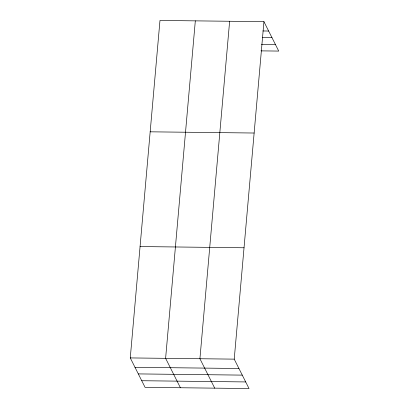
<?xml version="1.0" encoding="UTF-8"?>
<svg xmlns="http://www.w3.org/2000/svg" width="409" height="409" viewBox="0 0 409 409"><rect width="100%" height="100%" fill="white"/><g stroke="black" fill="none" stroke-linecap="round" stroke-linejoin="round"><path stroke-width="0.61" d="M263.938 21.662L234.229 359.138L249.025 388.55L145.062 387.338L130.267 357.921L159.975 20.45L263.938 21.662L278.733 51.079L260.942 50.869M195.323 20.864L165.614 358.335L180.41 387.747M229.633 21.263L199.924 358.734L214.715 388.151M262.931 30.966L268.652 31.033M262.445 37.536L271.975 37.648M261.428 44.3L275.405 44.463M150.175 131.816L254.132 133.027M140.072 246.555L244.035 247.772M130.267 357.921L234.229 359.138M134.98 367.292L238.943 368.504M138.308 373.908L242.266 375.119M141.734 380.723L245.697 381.934"/></g></svg>
